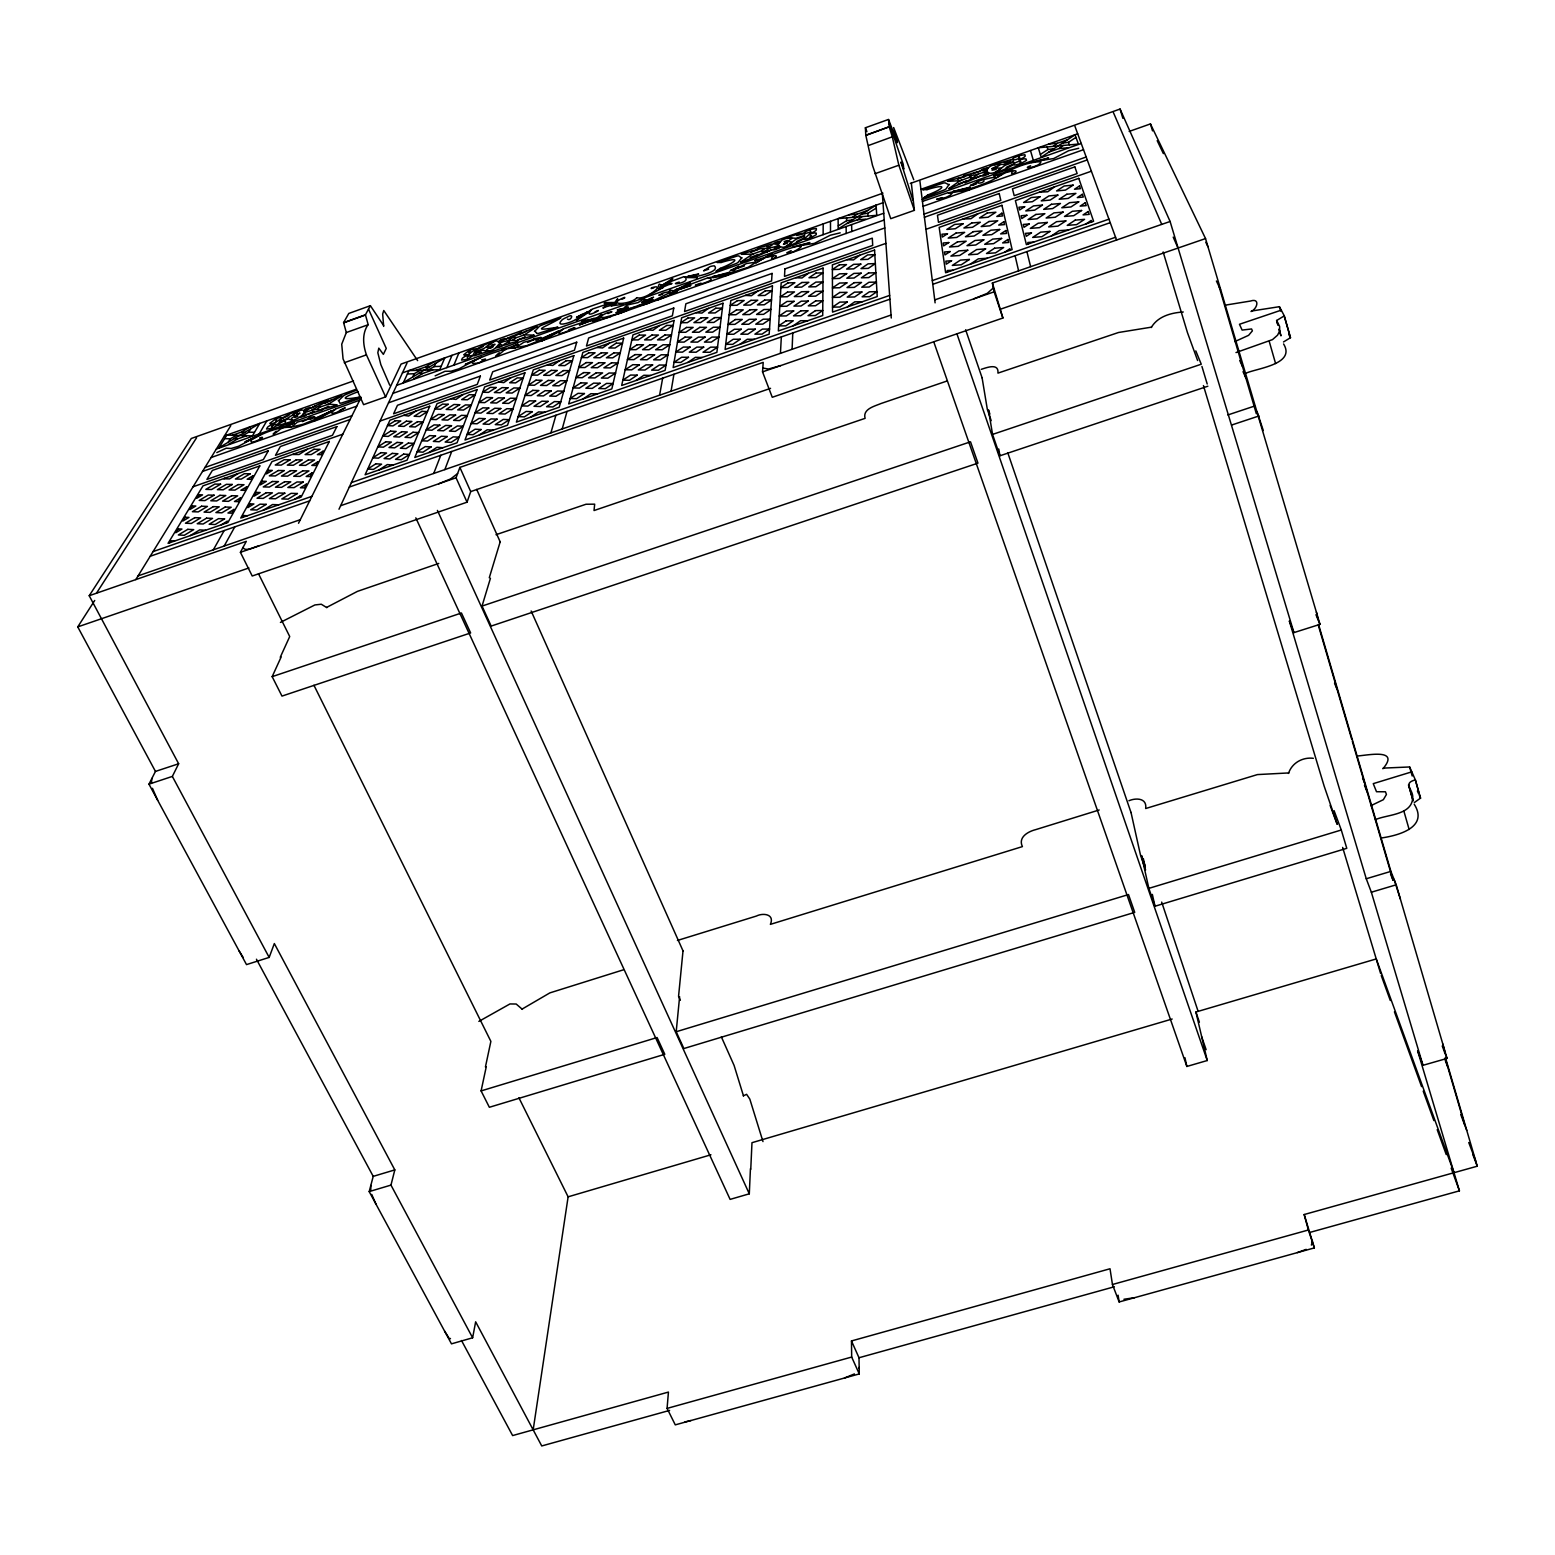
<?xml version="1.0" encoding="UTF-8"?>
<svg xmlns="http://www.w3.org/2000/svg" width="1555" height="1555" viewBox="0 0 1555 1555"><rect width="100%" height="100%" fill="white"/><g stroke="black" fill="none" stroke-linecap="round" stroke-linejoin="round"><path stroke-width="1.5" d="M823.12 234.669L823.198 223.901M810.077 233.872L814.256 232.958A11.313 2.838 -21 0 1 816.278 233.153L816.258 234.688L811.982 237.06A11.857 2.974 -21 0 1 808.056 238.537L806.034 239.101A3.946 0.991 -21 0 1 804.343 239.178C805.49 237.118 813.343 232.162 810.174 230.704M490.117 348.417C501.468 342.567 476.86 352.382 490.719 350.672C495.17 349.545 496.667 346.143 500.107 343.344C496.764 341.711 498.514 339.262 492.605 342.372C474.722 353.996 505.2 340.934 491.263 345.152M804.46 237.837L804.518 236.127L796.005 239.237L788.463 244.951A31.081 7.736 -21.2 0 1 786.791 245.846C789.493 247.439 817.327 231.559 796.49 241.569M804.596 233.658L804.538 235.369L796.043 238.284L788.832 237.818A31.353 7.872 -21.2 0 0 787.199 238.09C790.679 234.708 817.211 230.393 796.763 235.544M792.098 349.311L792.778 332.964M415.807 517.854L730.111 1199.391L749.296 1193.812L750.443 1168.641M750.754 1169.321L751.979 1142.692L1172.178 1019.011M780.435 353.354L781.329 336.949M1129.183 131.436L1150.447 123.914L1205.533 238.576L1320.001 624.352L1293.916 632.613L1170.099 221.49L992.382 283.029L1002.897 318.017L772.271 397.283L762.533 371.878L763.213 362.373L459.872 467.394L456.062 477.793L467.044 502.187L252.221 576.011L240.403 552.317L246.312 541.334L89.218 595.721L178.65 763.758L172.352 776.412L148.969 784.167L246.506 964.605L269.171 957.413L274.341 943.555L394.815 1169.904L390.966 1185.104L472.623 1337.786L451.475 1343.85L369.196 1191.596L373.219 1176.358L256.458 959.221M1445.489 1057.75L1477.25 1166.211L1304.179 1214.533L1314.364 1247.907L1119.153 1301.963L1112.447 1284.508L1110.017 1268.763L851.479 1340.954L859.001 1357.748L859.254 1373.92L675.278 1424.866L667.076 1408.402L668.436 1392.075L512.625 1435.576L461.505 1340.507M683.034 950.63L678.563 996.308L680.371 1000.293M676.192 1031.743L1128.502 894.553L1134.722 912.357L683.87 1048.537L676.192 1031.743L679.613 996.716M859.021 1368.478L859.157 1367.389M993.392 287.889L987.27 293.331L973.877 298.832M340.02 410.248L345.21 407.799L336.269 412.6A15.783 3.849 -23.6 0 1 332.362 413.28L331.118 412.6L335.433 409.315M720.276 268.315C734.485 262.989 743.893 255.525 721.053 262.523M533.171 1429.842L568.119 1196.825L518.923 1097.791M671.06 391.238L673.937 374.269M370.829 1185.454L370.79 1190.119M659.592 395.203L662.663 378.176M472.623 1337.786L475.655 1321.808L541.743 1445.956L669.602 1410.404M1014.054 163.742L1013.646 162.167L1004.938 165.335L998.018 170.895A31.761 7.892 -20 0 1 996.386 171.769C985.131 177.037 983.576 167.085 994.792 164.616A32.052 8.028 -20 0 1 996.463 164.325L1004.724 164.461L1013.452 161.467L1013.063 159.893M660.914 284.895L660.622 286.256L672.674 278.5A24.219 6.006 -21.9 0 1 672.732 278.967L671.721 280.094A7.445 1.847 -21.8 0 1 670.905 280.541L670.905 280.541M485.432 1066.963L490.875 1041.384L313.935 685.269M481.098 1090.91L657.085 1037.535L664.801 1054.29L489.358 1107.277L481.098 1090.91L486.268 1066.711M274.555 423.116L270.123 425.409A10.982 2.624 -23.9 0 0 267.615 427.159L266.527 429.024L269.89 428.675A11.507 2.741 -23.9 0 0 273.466 427.489L277.801 425.098L279.395 421.852L288.433 418.936L292.107 420.394A30.284 7.231 -23.7 0 0 293.448 420.219C297.297 419.092 305.907 414.135 304.002 410.695C299.726 407.002 288.55 420.55 279.919 420.939M562.21 428.947L567.011 411.414M550.898 432.873L555.913 415.263M489.281 577.76L500.244 541.626M482.031 606.081L970.514 441.814L977.959 463.137L491.166 626.082L482.031 606.081L490.447 578.246M243.047 547.418C244.971 552.394 254.767 546.563 258.791 545.98M151.865 778.452L151.418 783.331M467.044 502.187L470.718 491.594L459.872 467.394M444.847 469.61L451.708 451.475M433.728 473.459L440.784 455.285M473.323 354.929L474.081 353.004L482.167 350.225L487.94 351.177A30.517 7.483 -22.7 0 0 489.397 350.964L474.042 355.901L476.763 353.063L481.447 352.207L480.612 353.199M468.969 354.346L465.237 355.123A10.982 2.682 -22.9 0 1 463.72 354.773L468.832 350.672A11.546 2.838 -22.9 0 1 472.584 349.253L475.966 348.903L474.411 352.149L484.013 348.476L490.972 343.227A30.77 7.6 -22.7 0 1 492.682 342.333C490.797 340.331 462.36 356.834 483.119 346.551M467.608 357.942C465.723 356.814 471.748 350.827 475.266 350.05M778.997 245.904L777.753 244.951L782.048 239.975L787.277 238.071L791.981 238.362L783.428 244.31L787.316 243.26M453.885 365.133L458.939 352.868M446.849 367.621L452 355.337M428.072 370.032L434.253 366.572L435.653 363.326M412.697 377.029L414.174 373.744L420.355 370.304M272.164 676.658L461.446 613L470.64 632.943L281.98 696.096L272.164 676.658L281.144 656.988M280.25 657.279L289.716 636.539L258.499 573.737M403.425 382.549L408.926 370.595L439.735 369.701L444.769 357.903L424.107 370.226M338.99 509.243L406.982 363.131M383.599 325.539L370.382 305.674L348.786 313.449L343.597 322.624L346.318 332.537L341.731 344.199L343.052 358.875L363.598 404.669L385.621 396.894L401.093 364.064L882.968 193.15M298.521 523.258L361.149 397.283M299.551 497.561L300.523 495.637L294.595 499.291M148.969 784.167L155.461 771.416L178.65 763.758M370.382 305.674L365.425 314.79L368.146 324.567C361.829 333.431 363.054 345.132 366.436 354.851L385.621 396.894M1382.92 768.753C1400.53 748.052 1367.35 755.341 1357.321 756.002M985.093 174.801C997.824 169.806 974.907 180.808 985.034 173.363A25.21 6.356 -19.9 0 1 987.406 172.216L987.619 172.119M242.386 517.465L243.474 515.502L247.303 515.755M224.153 546.058L234.805 526.853M213.346 549.809L224.192 530.547M226.272 523.063L227.38 521.1L221.374 524.774M279.919 420.939L281.066 418.917M278.131 424.087C264.097 427.644 288.472 415.982 279.025 417.77A11.488 2.741 -23.9 0 0 275.352 419.15L269.793 423.388A10.904 2.585 -23.9 0 0 271.056 423.815L274.36 423.193M1311.39 1245.108L1312.478 1240.968M457.598 473.595L450.717 478.882L438.704 483.799M259.219 433.903L266.799 420.9M1288.492 773.438C1291.933 762.883 1302.623 756.955 1313.372 758.315M242.736 435.575L248.742 432.173L250.783 428.752M169.709 542.753L170.914 540.751L174.568 541.062M228.196 442.261L230.296 438.802L236.321 435.419M135.79 579.607L230.801 425.604M219.061 447.704L226.836 435.07L252.396 435.905L259.763 423.407L219.022 447.723M155.481 771.455L77.75 626.898L94.719 600.463M96.449 593.232L196.61 437.733M89.218 595.721L191.304 438.471L353.49 380.936M535.6 339.709L536.281 339.962A6.589 1.652 -22.5 0 0 537.622 339.651L539.371 338.64A10.069 2.507 -22.6 0 0 539.624 338.29L541.101 337.396L533.443 338.854L537.991 338.718L536.378 339.437A9.097 2.255 -22.5 0 1 535.639 339.69M1414.292 802.594L1420.531 798.123L1415.361 779.871L1409.627 766.965L1383.27 768.112M776.062 248.703C788.463 243.843 765.507 254.728 776.392 247.128A24.647 6.22 -21.1 0 1 778.763 246.001C781.835 246.856 782.729 248.8 788.035 245.165C799.814 238.459 775.79 244.291 787.471 240.364M679.243 282.096C666.045 285.731 692.267 283.088 684.705 276.868A25.424 6.356 -21.8 0 0 683.772 276.732L664.724 283.768A71.608 18.135 -21.5 0 0 660.992 286.373L658.309 288.453M1251.056 311.564C1257.742 308.434 1259.978 297.744 1250.473 301.048L1225.282 305.149M616.869 301.262L616.927 301.204A31.1 7.678 -22.2 0 0 617.413 300.582L617.646 298.929M1151.225 327.561C1157.814 316.306 1171.129 312.788 1183.258 311.991M502.576 339.748C490.641 344.394 513.5 333.742 501.74 341.439A23.694 5.773 -22.7 0 1 499.369 342.586L499.155 342.683M996.191 169.456L992.051 170.175L1000.176 164.713L994.053 164.694L1011.605 159.446L1009.836 161.701L1004.277 162.847L1004.783 161.914M1277.841 324.917L1276.597 320.544L1284.294 315.84L1279.415 306.685L1251.483 311.039M653.78 287.908L651.253 288.569A4.237 1.05 -21.8 0 1 651.584 287.792C668.358 282.602 644.198 300.795 637.025 297.627M942.097 197.699L936.635 199.293L945.634 197.524A16.464 4.16 -20.2 0 0 950.241 195.191L952.185 193.325L948.803 192.723A37.825 9.68 -20.2 0 0 947.306 192.917L922.445 201.392M307.851 408.712C296.558 412.989 318.969 402.687 306.802 410.403A23.519 5.579 -23.7 0 1 304.391 411.55L304.177 411.647M995.764 172.119L1000.992 168.115L996.133 168.057M617.471 298.871L614.73 302.486L604.584 302.622A24.18 5.987 -22 0 0 604.195 303.225L604.817 303.769A7.425 1.827 -22.1 0 0 605.556 303.672L605.595 303.672M701.091 283.146C680.74 289.619 722.181 279.686 708.322 277.956M662.372 286.548L662.449 286.489A30.07 7.542 -21.7 0 1 663.266 285.79L668.378 283.068L671.993 283.477A5.462 1.361 -21.8 0 1 671.177 284.04L670.808 284.137A91.862 23.578 -22 0 0 668.689 284.643L658.484 289.016L661.458 288.025A24.433 6.162 -21.8 0 1 663.207 287.442L653.294 292.943A66.068 16.153 -21.9 0 1 649.99 294.4L649.698 294.517M600.463 316.423L600.522 316.365A15.025 3.751 -22.2 0 0 601.163 315.782L601.785 314.751A4.024 1.011 -22.2 0 0 601.105 314.538L596.79 317.959A192.878 50.596 -23 0 0 593.291 318.445M296.597 414.038L300.018 413.125L295.547 415.69M567.439 319.125C570.646 321.749 575.35 312.089 566.856 317.259A8.339 2.06 -22.3 0 0 562.327 319.669C553.366 328.183 572.143 322.274 575.408 319.611A36.873 9.058 -22.4 0 0 579.257 317.628L579.568 317.453M662.722 294.187L658.795 295.256L663.033 293.098A9.952 2.507 -21.8 0 1 666.94 292.126L668.067 291.99A7.153 1.808 -21.8 0 1 669.875 292.554L648.454 303.244A19.982 5.015 -21.9 0 1 641.068 305.285L638.464 305.713M636.773 297.705C630.864 304.935 604.04 305.732 624.546 297.355A4.237 1.05 -22 0 1 624.566 298.016L622.097 299.182M1012.597 171.283C1007.562 178.32 1025.503 167.435 1008.631 171.866A47.739 12.226 -19.9 0 0 1006.066 172.469L1005.832 172.527M927.674 195.055L923.612 197.854L944.643 189.807A6.026 1.516 -20.2 0 0 946.14 188.796L948.375 185.434A82.804 20.954 -19.8 0 1 949.366 184.559L949.366 184.481A80.471 19.787 -19.8 0 1 948.2 184.365L945.207 182.887A6.006 1.497 -20.2 0 0 943.555 183.004L922.659 189.749L926.994 189.593M1048.906 152.118L1059.013 148.541L1063.231 145.451M1053.143 146.403L1057.342 143.313L1067.391 139.756M587.984 312.691L576.361 320.505L578.946 318.172A32.169 8.047 -22.1 0 1 581.123 316.501L591.347 309.698A25.308 6.317 -22.1 0 1 592.455 309.037L611.173 302.7A70.85 17.766 -22.4 0 1 614.264 302.895L616.363 303.283M720.218 268.393L715.922 271.27L736.526 263.359A5.909 1.477 -21.4 0 0 738.12 262.329L740.977 258.791A80.918 20.545 -21 0 1 742.065 257.877L742.085 257.8A78.683 19.418 -21 0 1 741.094 257.625L738.839 255.934A5.87 1.458 -21.4 0 0 737.362 255.972L717.205 262.484L721.053 262.484M773.146 256.186C766.032 263.728 786.383 252.357 769.356 256.731A50.188 12.887 -21.3 0 0 766.848 257.314L766.634 257.372M846.872 223.531L857.33 219.838L862.111 216.553M847.475 306.899L854.764 301.845L862.286 301.728M852.393 217.408L857.174 214.162L867.573 210.469M739.85 344.355L747.333 339.243L754.35 339.301M847.086 259.685L853.52 259.899L859.779 255.234M807.784 320.719L800.572 320.719L793.186 325.792M743.29 1095.886L746.594 1094.312L749.821 1099.093L762.98 1141.584M996.114 178.145C1009.506 169.825 1024.998 162.206 1040.839 161.642C1040.936 166.91 1019.361 169.942 1030.596 165.744M636.189 380.431L643.887 375.26L650.495 375.455M795.771 277.704L801.991 277.976L808.367 273.272M1051.336 235.971L1059.227 230.665L1068.518 229.984M583.125 398.896L590.919 393.707L597.334 393.94M745.35 295.411L751.395 295.722L757.868 291.018M675.764 290.902L676.095 290.688A23.869 6.065 -21.7 0 1 677.591 289.755L690.925 285.42L678.174 290.007A10.788 2.741 -21.7 0 0 675.103 291.232L670.205 293.662L674.578 292.223A70.908 18.368 -21.8 0 1 677.202 291.329L676.658 291.64A37.689 9.408 -21.8 0 1 674.209 292.943L662.799 297.957A167.843 40.041 -21.8 0 1 657.94 299.882L657.512 300.057M702.16 357.475L695.357 357.339L687.757 362.471M1062.415 143.138L1068.46 142.321L1075.866 137.462M530.722 417.129L538.594 411.919L544.814 412.211M696.096 312.711L701.927 313.08L708.516 308.337M1040.431 154.411L1047.915 149.513L1053.94 148.697M285.129 422.299C288.219 417.051 269.909 428.85 283.943 423.796C303.342 418.412 283.477 422.046 295.431 415.904M479.232 435.05L487.22 429.802L493.324 430.113M647.308 329.835L652.964 330.282L659.65 325.5M997.319 177.095L1002.528 173.694A48.613 12.459 -19.8 0 0 999.418 174.782L993.781 175.987L1004.258 172.508A30.225 7.658 -19.7 0 1 1006.26 171.38L1010.789 169.359L1008.806 170.584M1033.667 242.114L1027.816 242.483L1028.205 244.018M428.947 452.544L437.013 447.276L442.845 447.704M597.081 347.465L602.543 347.97L609.346 343.169M1039.634 192.12L1047.72 191.77L1054.426 186.93M987.308 258.247L978.348 258.83L970.301 264.156M379.148 469.863L387.312 464.576L392.949 465.062M547.457 364.9L552.744 365.444L559.645 360.624M952.826 270.24L947.189 270.531L947.423 272.125M971.661 175.54L971.739 175.501A14.325 3.577 -20 0 0 970.864 176.084L970.281 176.531A8.3 2.08 -20 0 0 969.815 177.231L961.534 180.225A24.666 6.22 -20.1 0 0 959.765 180.963L948.686 188.641A10.71 2.682 -20.1 0 0 950.397 188.194L966.705 180.944L958.405 183.957L959.532 184.054M963.167 218.983L970.923 218.73L977.803 213.832M498.689 382.025L503.781 382.627L510.798 377.768M451.028 398.741L455.965 399.421L463.06 394.523M756.08 263.242C758.062 258.052 822.381 235.602 794.1 251.482A9.952 2.527 -21.1 0 1 788.657 252.979L786.83 252.765L791.165 250.627M403.834 415.321L408.576 416.04L415.788 411.123M669.777 293.39L690.342 282.33A10.321 2.585 -21.7 0 1 690.478 282.524L688.768 283.904A14.986 3.751 -21.7 0 1 687.951 284.273L687.951 284.273M764.049 248.994L764.127 248.936A14.014 3.518 -21.2 0 0 763.213 249.539L762.358 250.2A8.125 2.041 -21.2 0 0 761.989 250.744L753.767 253.698A24.141 6.084 -21.3 0 0 752.154 254.398L740.394 262.251A10.477 2.624 -21.3 0 0 742.027 261.862L755.866 256.614L758.218 254.437L750.171 257.566L751.143 257.702M861.975 214.065L867.865 213.268L876.145 208.137M838.3 225.864L846.639 220.693L852.509 219.935M499.272 352.752C489.164 361.596 503.781 351.313 503.412 350.653A49.391 12.498 -22.7 0 1 505.978 349.447L506.191 349.35M757.499 262.134L763.272 258.558A52.151 13.431 -21.3 0 0 760.123 259.666L754.661 260.696L765.216 257.294A30.925 7.892 -21.1 0 1 767.373 256.128L772.116 254.029L770.075 255.253M276.265 431.163C267.985 438.18 278.403 431.163 280.289 429.083A45.464 11.138 -23.9 0 1 282.757 427.936L282.971 427.839M854.414 1373.92L844.482 1378.022M512.742 340.04L512.82 339.981A13.703 3.363 -22.7 0 0 513.714 339.418L514.647 338.737A7.969 1.963 -22.7 0 0 515.152 338.154L523.121 335.277A23.364 5.715 -22.6 0 0 524.715 334.597L537.214 326.569A10.302 2.527 -22.5 0 0 535.581 326.978L519.506 334.306L526.542 331.06M1380.743 838.067C1398.859 835.56 1428.792 827.202 1414.214 804.227M228.604 444.322L237.429 438.996L246.487 435.789M263.184 510.215L272.494 504.559L278.753 504.772M1375.359 819.679C1387.352 814.256 1412.99 815.384 1412.737 796.626C1412.659 789.182 1402.513 783.312 1415.361 779.871L1420.434 798.279M232.609 435.186L241.608 431.998L250.297 426.77M359.73 400.16L336.619 408.596A36.309 8.941 -23.6 0 0 335.258 409.257L329.057 412.386A115.614 29.273 -23.6 0 0 323.576 415.302L314.266 420.841L330.418 412.347M415.846 370.343L425.662 366.863L434.486 361.557M413.824 378.856L422.766 373.472L432.64 369.973M1283.478 341.964L1290.475 337.707L1284.294 315.84M190.293 535.581L199.701 529.905L205.59 530.274M403.386 382.588L424.321 370.09M527.456 342.489L534.842 339.243L523.782 342.314L515.619 347.717L526.853 345.599L545.844 338.018M591.58 309.737C581.22 321.185 607.227 306.082 595.079 311.855M316.851 409.315L316.948 409.257A13.606 3.265 -23.7 0 0 317.881 408.673L318.872 407.974A7.911 1.905 -23.7 0 0 319.455 407.371L319.533 407.235A7.911 1.905 -23.7 0 0 319.475 406.866L318.931 406.71A13.665 3.285 -23.7 0 0 318.328 406.671L318.328 406.671M302.428 421.599L309.445 418.489L297.374 422.144L291.349 427.081L303.089 424.282L318.814 417.809M293.914 453.963L293.04 454.488L299.046 454.527L307.287 449.259M958.502 178.184L957.588 179.155L965.791 176.162L949.153 180.594A10.671 2.663 -20.1 0 0 947.5 181.332L959.727 180.73A24.258 6.006 -20.1 0 0 961.379 180.263L961.534 180.225M224.717 478.26L223.823 478.785L229.576 478.901L237.973 473.595M478.862 1021.402L509.943 1003.947L516.202 1004.025L522.402 1009.389M522.111 1009.078L549.867 992.887L623.244 969.873M751.765 251.346L750.715 252.357L758.704 249.208L742.921 253.582A10.457 2.605 -21.3 0 0 741.269 254.32L752.192 254.145A23.753 5.89 -21.2 0 0 753.767 253.698L753.903 253.659M630.553 308.493L627.695 310.009A19.943 4.995 -22.1 0 1 620.056 313.255L604.059 317.531L600.327 317.123A7.134 1.788 -22.1 0 1 602.718 315.062L603.962 314.363A9.913 2.488 -22.1 0 1 608.044 312.516L611.931 311.797L607.908 313.566M524.152 337.94L525.376 336.891L517.485 340.001L532.587 335.88A10.321 2.546 -22.5 0 0 534.24 335.122L524.618 334.869A23.733 5.89 -22.6 0 0 523.121 335.297L522.985 335.336M327.483 407.468L328.746 406.244L321.088 409.645L335.452 405.544A10.244 2.469 -23.6 0 0 337.105 404.805L328.669 404.183A23.558 5.695 -23.7 0 0 327.25 404.572L319.727 407.216M557.934 332.362L541.412 341.031L550.82 335.413A123.214 32.111 -22.2 0 1 556.457 332.42L562.696 329.271A38.914 9.855 -22.3 0 1 564.154 328.572L593.524 318.736M273.252 425.215L271.445 426.595L272.436 426.925M1019.944 162.692C1024.337 159.29 1012.15 162.575 1014.307 164.966A4.024 1.011 -19.8 0 0 1016.192 164.811L1018.311 164.227A12.129 3.032 -19.8 0 0 1022.315 162.731L1026.475 160.379L1026.067 158.979A11.585 2.896 -19.8 0 0 1023.754 158.882L1019.341 159.854M1244.739 373.861C1253.155 368.593 1296.656 365.289 1283.594 343.966M1235.992 352.557L1272.495 339.612L1277.549 335.18L1279.687 330.943L1279.61 326.414L1276.655 320.447L1277.899 324.82M809.902 236.943L811.516 235.641L810.155 235.369M677.144 289.211L707.233 278.053A39.225 10.01 -21.7 0 1 708.614 277.742L714.523 276.615A123.584 32.325 -21.9 0 1 719.771 275.76L728.245 275.118L712.773 277.704M470.426 350.925L468.58 352.266L469.649 352.655M280.425 622.408L314.868 604.953L321.282 604.234L326.842 607.636M326.569 607.441L357.456 591.367L438.763 563.435M276.693 419.481L275.565 421.327M358.35 391.627C338.601 399.071 342.819 400.063 360.099 397.03L340.973 403.173A5.792 1.399 -23.6 0 1 339.806 403.134L338.932 400.976A78.547 18.99 -24 0 0 338.271 400.704L338.329 400.607A76.351 17.999 -23.8 0 0 339.631 399.635L343.577 395.806A5.753 1.38 -23.5 0 1 345.327 394.737L356.134 390.305M974.83 172.45L973.275 173.557L980.311 171.108L963.575 175.734L975.199 175.015L985.87 171.614M259.666 437.927C270.278 434.584 247.167 446.79 251.502 439.89C263.3 432.893 276.887 427.256 290.785 427.159M767.645 245.768C763.524 250.841 783.701 239.101 764.03 246.526C743.446 250.647 776.781 248.431 777.578 245.282M481.642 359.905L485.529 359.127L483.372 360.721A9.738 2.41 -22.9 0 1 477.929 363.073C454.371 366.125 510.332 344.957 515.366 348.223M508.835 343.305C513.694 338.018 492.799 349.953 512.042 342.722C528.681 339.865 503.47 339.184 500.107 343.422M312.574 412.697L314.168 411.336L307.715 414.252L322.254 409.976L314.285 409.509L304.838 412.503M1306.2 1249.365L1297.298 1252.63M562.929 329.31C545.805 342.353 590.57 320.874 568.761 329.854M810.136 232.181L805.121 233.542L804.557 232.395A3.907 0.972 -21 0 1 806.268 231.287L808.289 230.432A11.837 2.955 -21 0 1 812.157 229.129L816.375 228.488L816.317 230.023A11.235 2.799 -21 0 1 814.295 231.637L810.116 233.678M468.191 356.27L473.478 355.24L468.93 358.408A11.585 2.838 -22.9 0 1 465.217 359.633L461.543 360.08L462.282 358.33A11.06 2.721 -22.9 0 1 464.634 356.62L468.891 354.54M769.958 247.984L756.177 256.594L772.466 249.539L765.585 252.027L767.159 252.007M507.455 340.817L521.897 332.051L505.861 339.009L512.489 336.599L511.284 336.521M311.991 409.956C355.454 385.115 293.876 416.682 316.345 405.486M216.786 452.602L226.253 448.209L231.209 448.462L238.498 446.304L255.02 437.363L246.293 441.426A14.52 3.46 -24.1 0 1 244.913 441.873L260.404 434.836M435.147 375.844L445.022 371.295L451.067 371.217L459.055 368.788L475.869 359.691L466.792 363.909A16.017 3.946 -22.9 0 1 465.275 364.414L481.486 357.086M634.265 307.035L653.275 299.901L651.215 299.279L642.701 302.389L653.567 297.219L641.574 302.564L646.083 299.765L644.548 299.221A11.293 2.857 -21.9 0 0 642.273 299.921L637.997 302.603L628.959 304.625A11.293 2.838 -22 0 0 626.626 305.558L624.566 307.365L628.453 307.21L617.257 309.931L627.229 307.851L615.897 312.769L634.848 306.821M1019.303 159.698L1023.423 157.658A11.488 2.857 -19.8 0 0 1025.25 156.103L1024.9 154.703L1020.333 155.442A12.11 3.013 -19.8 0 0 1016.329 156.783L1014.307 157.658A4.004 0.991 -19.8 0 0 1012.674 158.746C1011.975 161.973 1023.384 157.191 1018.544 156.977M1234.845 341.595L1248.626 335.316L1252.378 330.865L1251.581 328.96L1242.115 330.088L1239.471 324.276L1281.281 310.145M1370.869 805.704L1383.367 799.678L1386.438 794.45L1385.447 791.787L1376.505 791.728L1373.259 783.642L1411.823 771.844M911.327 183.082L914.398 210.333L890.743 218.672L872.491 165.355L865.785 135.207L865.396 127.763L888.546 119.424L897.118 141.816M343.597 322.624L365.425 314.79M865.785 135.207L889.207 126.791L888.566 119.618M343.636 322.857L365.464 315.024M865.843 135.441L889.207 126.791M346.318 332.537L368.166 324.723M868.895 145.354L892.298 136.821L889.266 127.024M344.258 362.743L366.436 354.851M875.037 173.694L898.848 165.219L892.298 136.821M910.336 183.432L1120.067 109.044L1170.099 221.49M224.464 435.886L355.745 389.411M402.453 372.87L882.987 202.733M920.929 189.302L1077.693 133.808M216.339 449.065L360.779 398.022M396.642 385.348L883.745 213.249M922.232 199.643L1081.23 143.468M211.111 457.539L356.756 406.147M392.91 393.376L884.231 219.994M923.048 206.31L1083.505 149.688M204.968 467.472L352.013 415.671M388.536 402.803L884.795 227.944M924.039 214.124L1086.187 156.997M202.519 471.457L350.108 419.5M924.428 217.253L1087.256 159.932M193.073 486.773L342.819 434.175M380.003 421.094L885.903 243.377M925.925 229.324L1091.377 171.206M761.736 250.88L761.989 250.744A8.125 2.022 -21.2 0 0 762.28 251.152L763.077 251.23A13.956 3.479 -21.2 0 0 763.874 251.21L763.952 251.21M515.405 338.018L515.191 338.096A7.969 1.963 -22.7 0 0 515.016 337.688L514.375 337.571A13.762 3.402 -22.7 0 0 513.694 337.571L513.694 337.571M153.09 551.578L311.914 496.337M351.391 482.614L889.635 295.431M932.32 280.58L1108.948 219.158M150.194 556.262L309.678 500.846M349.311 487.065L889.907 299.201M932.786 284.312L1110.231 222.657M138.103 575.875L300.309 519.681M340.642 505.705L891.054 315.024M934.73 299.901L1115.576 237.254M240.403 552.317L456.062 477.793M762.533 371.878L994.131 291.835L992.382 283.029M77.75 626.898L248.897 567.964M470.718 491.594L770.561 388.342M1001.07 308.979L1205.533 238.576M780.668 365.6L768.5 369.04L762.805 368.03M496.006 534.706L586.002 504.248L594.671 504.17L594.029 510.545L865.085 418.353C862.52 408.965 874.551 406.263 880.888 403.561L947.014 381.014M981.263 369.332C986.55 367.66 999.049 362.704 997.941 373.122L1118.512 332.498L1151.575 327.133M1207.866 386.204L999.923 455.79L992.557 434.409L1201.257 364.22L1195.795 350.886M1227.847 414.952L1254.593 406.049M1231.968 424.923L1259.025 415.943M327.114 404.611L327.25 404.572A23.169 5.54 -23.6 0 0 328.824 403.892L341.925 395.709A10.205 2.449 -23.6 0 0 340.37 396.078L324.315 403.367L331.351 400.14M611.057 316.443L610.649 316.579A167.804 40.022 -21.8 0 1 605.906 318.036L595.099 320.855A37.573 9.369 -22.1 0 1 592.883 321.224L592.416 321.263A70.539 18.174 -22.3 0 1 595.021 320.311L599.414 318.639L594.904 319.553A10.729 2.702 -22.2 0 0 591.911 320.466L579.374 324.937L592.747 319.727A23.694 5.967 -22.3 0 1 594.01 319.669L594.302 319.669M677.436 940.464L756.41 916.05C762.805 912.746 774.973 913.893 770.386 924.37L1022.413 846.6C1017.825 837.193 1028.244 831.478 1035.708 829.631L1099.171 809.98M1148.853 888.372L1341.285 830.001L1346.785 848.311L1154.996 906.235L1148.853 888.372L1141.525 855.561L1145.296 866.543M996.094 167.901L991.74 168.776L995.647 166.715M1128.891 800.767C1135.578 797.793 1147.221 797.773 1145.685 808.522L1257.431 774.584L1288.784 772.932M373.219 1176.358L394.815 1169.904M1293.916 632.613L1289.328 620.989L1366.262 878.75L1390.889 871.383L1396.215 884.795L1447.025 1058.411L1422.981 1065.311L1417.616 1050.752L1459.426 1190.838L1310.146 1232.338M369.196 1191.596L390.966 1185.104M1366.262 878.75L1371.354 892.22L1396.215 884.795M568.119 1196.825L710.946 1154.782M933.758 341.828L1186.873 1066.458L1207.244 1060.529L1195.912 1012.013L1376.253 958.93L1454.003 1172.703M1078.723 148.269L1068.674 150.699L1053.668 158.552L1037.088 161.156L1046.126 158.979A15.356 3.849 -19.6 0 0 1047.681 158.396L1048.537 157.871L1031.315 162.498M840.205 232.842L830.351 235.213L814.315 243.396L798.473 245.807L807.337 243.669A16.405 4.121 -21 0 0 808.95 243.066L809.883 242.522L792.836 247.109M623.438 303.789L623.166 303.866A66.107 16.172 -21.9 0 1 619.998 304.722L611.134 305.869A24.355 6.123 -22.1 0 1 612.884 305.208L615.877 304.002L606.12 306.763A91.823 23.558 -22 0 0 603.904 307.793L603.515 307.968A5.442 1.361 -22.1 0 1 602.835 307.948L607.266 304.683L611.893 303.964A29.856 7.445 -22.2 0 1 612.495 304.158L612.553 304.177M667.076 1408.402L851.674 1357.049L851.479 1340.954M1112.447 1284.508L1308.358 1230.005L1314.364 1247.907M859.001 1357.748L1114.332 1286.763M1134.47 1297.706L1123.935 1299.261M690.964 1420.531L684.958 1421.931M583.397 321.205L583.455 321.185A14.889 3.713 -22.2 0 1 582.639 321.399L581.317 321.088A10.244 2.566 -22.2 0 1 581.589 320.758L600.036 317.998M987.153 170.039L986.92 170.078A24.725 6.103 -19.9 0 1 984.451 170.661C972.769 170.972 996.833 165.199 984.004 169.437M948.433 192.82L954.906 191.382A119.832 31.43 -20.4 0 1 960.368 190.488C969.368 191.343 1020.255 169.767 981.166 180.244C971.875 183.49 982.177 184.326 984.101 180.885M779.133 243.63L778.919 243.669A24.2 6.006 -21.1 0 1 776.586 244.193C766.187 243.941 789.065 238.887 776.45 242.813M724.436 274.982L748.305 267.246L756.099 262.154L746.517 263.514L736.915 268.412L744.456 265.886M975.996 178.184L974.207 178.261L981.283 175.715L964.897 182.829L978.017 174.393M498.222 345.191L498.416 345.132A24.141 5.987 -22.8 0 1 500.554 344.685C509.418 345.579 487.901 350.011 500.185 346.221M302.72 414.31L302.895 414.271A23.966 5.792 -23.9 0 1 304.916 413.863C312.652 415.204 292.204 419.17 304.177 415.515M1019.691 161.254L1018.875 158.338M503.451 349.447L501.604 349.583L505.978 348.456A30.303 7.581 -22.8 0 1 507.844 348.184L518.223 344.199L512.509 347.115A51.257 12.984 -22.7 0 0 509.515 348.184L514.297 347.99M694.91 276.673L695.202 276.615A37.262 9.233 -21.5 0 0 698.798 275.974C703.268 274.846 719.635 270.978 714.425 265.847A8.436 2.099 -21.5 0 0 710.188 266.546L703.579 270.823L708.614 269.209M953.196 192.451L969.329 189.671L965.052 189.866M280.561 427.8L279.239 427.878L283.049 426.848A28.651 6.939 -24 0 1 284.662 426.673L294.323 422.824L288.802 425.759A46.222 11.332 -24 0 0 286.023 426.75L289.988 426.828M995.783 172.158C1003.325 171.439 1025.153 158.299 1006.104 167.454M972.069 177.581L972.147 177.581A14.267 3.557 -20 0 1 971.175 177.639L970.262 177.6A8.3 2.08 -20 0 1 969.834 177.328M309.892 417.867C305.247 418.489 318.561 415.204 313.78 417.692A10.419 2.527 -23.8 0 1 313.352 418.101L309.931 419.053A8.203 1.983 -23.7 0 0 310.65 418.781L312.186 418.101L310.028 417.906M1086.245 223.823L1091.241 220.402L1091.765 221.899M1048.789 144.071L1057.342 143.313M1059.013 148.541L1067.682 147.803M1004.841 252.143L1009.953 248.703L1010.303 250.238M848.952 214.823L857.174 214.162M684.472 276.887L693.549 276.732A32.325 8.125 -21.8 0 1 695.299 277.023L697.281 277.723L687.271 277.568M857.33 219.838L865.669 219.197M434.253 366.572L441.095 366.3M407.468 373.978L414.174 373.744M248.742 432.173L254.437 432.309M224.717 438.646L230.296 438.802M289.036 415.224C268.374 425.584 297.471 408.693 298.541 411.045A30.556 7.367 -23.8 0 0 296.811 411.939C285.129 417.381 305.188 414.349 294.731 417.498M425.662 366.863L429.394 367.077M419.014 373.258L422.766 373.472M241.608 431.998L244.621 432.445M234.397 438.529L237.429 438.996M670.03 291.815L670.069 291.835A15.122 3.81 -21.7 0 1 669.564 291.64L669.33 290.902A4.043 1.011 -21.8 0 1 670.244 290.124L673.645 290.824A196.63 52.676 -21.2 0 1 677.572 288.666M660.894 284.857L659.203 284.099L658.426 286.062A31.314 7.775 -21.7 0 0 658.679 286.431L658.717 286.45M449.492 1338.155L450.483 1338.738M448.423 1337.144L444.594 1331.119M243.299 957.647L239.023 950.746M417.634 360.624L383.774 310.514L382.666 313.993L383.677 326.433M172.352 776.412L269.171 957.413M375.941 1204.075L371.742 1194.415M157.677 800.242L152.448 788.307M1288.687 334.306L1290.475 337.707L1284.177 315.976M1157.192 140.65L1163.393 153.615M1205.825 242.269L1207.885 246.604M1445.178 1053.474L1444.537 1051.977M1216.418 280.989L1220.519 289.716M389.741 385.193L380.839 364.628L377.826 352.732L378.798 348.145L383.366 354.365L386.262 348.398L368.496 309.115M1318.037 619.668L1316.424 612.087M437.421 510.409L749.296 1193.812M1239.763 360.546L1242.581 366.766M1243.028 371.684L1245.866 377.982M851.674 1357.049L859.254 1373.92M476.685 489.397L500.166 541.84M531.149 610.998L683.014 950.883M721.365 1036.893L734.096 1065.447L743.446 1095.789M1417.402 791.009L1418.452 793.4M1419.404 795.577L1420.531 798.123M1173.209 237.118L1178.029 248.061M1113.438 112.621L1161.74 224.387M1315.958 614.711L1320.001 624.352M1257.043 411.531L1263.282 430.502M1334.54 683.189L1337.144 689.545M1362.588 778.025L1364.396 782.495M1364.474 785.275L1367.175 792.02M1390.52 873.949L1393.066 880.363M865.396 127.763L866.913 131.631M1442.224 1045.99L1447.025 1058.411M1445.198 1060.277L1447.647 1066.672M1394.058 879.372L1400.394 899.062M1460.728 1114.507L1466.754 1130.349M913.757 179.758L893.659 127.568L897.352 142.691M1468.756 1142.536L1475.617 1160.652M1472.954 1154.86L1477.25 1166.211M1334.073 810.641L1341.285 830.001M1330.108 805.393L1337.067 824.131M1074.933 126.266L1116.587 240.034M1381.268 975.588L1390.306 1000.506M1394.427 1011.838L1421.581 1086.615M1423.214 1091.144L1433.904 1120.591M1437.209 1129.669L1446.247 1154.588M1451.184 1168.174L1459.426 1190.838M1068.46 142.321L1069.354 144.887M912.882 200.245L900.967 162.089L903.785 169.223L903.241 164.286L888.78 122.204M965.636 329.777L982.119 377.884M1007.737 452.641L1131.049 812.624M1195.912 1012.013L1199.391 1022.199M989.913 414.116L988.475 409.917L992.557 434.409M991.196 420.647L987.328 409.393L982.08 377.69M1145.607 869.984L1140.495 855.114L1131.01 812.39M1201.607 1036.602L1206.116 1049.664M898.848 165.219L914.398 210.333M956.928 333.839L1207.244 1060.529M1161.682 902.094L1198.05 1011.139M994.131 291.835L1002.897 318.017M1047.098 146.947L1047.915 149.513M1201.918 366.416L1207.205 384.007M1197.622 360.546L1187.437 332.556L1163.14 251.949M1337.164 824.014L1324.121 786.014L1203.434 385.582M1120.067 109.044L1122.865 118.297M1342.645 847.436L1380.626 973.508M1371.354 892.22L1422.981 1065.311M1150.447 123.914L1152.527 130.873M1442.787 1043.949L1445.314 1053.571M1318.562 624.43L1390.889 871.383M1219.139 286.781L1256.343 413.766M1318.29 625.149L1351.645 738.994M1352.325 741.307L1392.93 879.877M1445.139 1058.061L1464.868 1125.392M1030.479 150.524L1033.336 160.379M1269.23 341.381L1275.586 363.54M1403.854 811.03L1409.141 829.476M1279.085 329.291L1280.951 335.861L1279.143 329.213M1413.067 800.786L1408.519 784.808L1413.106 800.689M1279.415 306.685L1280.64 311.019M1409.627 766.965L1412.193 776.023M1304.179 1214.533L1308.358 1230.005M1026.903 251.599L1030.635 266.663M1015.085 255.7L1018.603 270.842M1152.352 894.417L1154.996 906.235M1143.314 858.574L1145.335 867.593M1184.949 1057.73L1186.873 1066.458M998.757 449.006L999.923 455.79M1118.084 1295.179L1119.153 1301.963M926.994 189.652C948.103 183.082 945.148 188.272 927.713 194.978M919.919 181.235L935.099 302.856M882.404 194.55L891.268 318.036M867.865 213.268L868.02 216.067M851.596 224.6L851.79 231.559M846.581 217.894L846.639 220.693M846.095 226.544L846.25 233.522M830.487 221.315L830.506 232.045M823.081 268.121L822.712 315.529L778.355 330.962L781.154 282.835L823.081 268.121M536.436 332.692L536.825 333.489A5.831 1.438 -22.5 0 0 538.147 333.489L557.876 327.153C526.62 332.42 547.282 326.55 560.83 317.861L540.771 325.559A5.792 1.419 -22.5 0 0 539.119 326.608L535.698 330.282A76.856 18.602 -22.8 0 1 534.492 331.215L534.453 331.312A79.033 19.651 -22.9 0 1 535.27 331.545L536.436 332.692M729.684 272.203L728.751 273A4.937 1.244 -21.4 0 0 727.507 273.486L712.831 276.654L714.153 276.382A23.636 5.928 -21.5 0 0 717.613 275.507L729.684 272.203M784.906 268.918L784.498 276.401L872.705 245.418L872.297 238.168L784.906 268.918M314.674 418.509L315.257 418.625A4.412 1.069 -23.8 0 1 316.365 418.256L331.137 411.103L329.796 411.764A21.42 5.17 -23.7 0 1 326.414 413.28L314.674 418.509M772.466 285.887L769.161 334.15L725.116 349.486L730.831 300.504L772.466 285.887M772.096 273.427L771.572 280.95L684.55 311.544L685.852 303.789L772.096 273.427M975.899 183.995L971.972 185.531A10.924 2.76 -20 0 1 971.778 185.337L970.339 185.453L978.328 181.352L973.449 184.578L975.043 184.17A8.591 2.158 -20 0 0 975.782 183.918L975.899 183.995M698.564 274.166L689.953 276.343A45.853 11.332 -21.4 0 1 687.893 276.226L690.576 275.76A7.697 1.905 -21.6 0 0 693.705 274.866L698.564 274.166M723.036 303.244L716.874 352.344L673.14 367.563L681.654 317.764L723.036 303.244M674.073 320.427L665.112 370.362L621.67 385.485L632.963 334.869L674.073 320.427M673.782 308.046L672.363 315.82L586.468 346.007L588.665 337.999L673.782 308.046M623.672 338.135L611.834 388.906L568.702 403.911L582.853 352.46L623.672 338.135M730.461 270.531L731.783 270.434A10.224 2.585 -21.4 0 0 731.9 270.667L733.532 270.473A6.687 1.691 -21.4 0 0 734.971 269.793L735.943 269.093A9.213 2.313 -21.4 0 1 735.126 269.248L733.591 269.637L738.955 266.274L730.461 270.531M576.73 342.197L574.436 350.244L489.689 380.023L492.721 371.762L576.73 342.197M573.853 355.629L559.217 407.216L516.396 422.105L533.307 369.857L573.853 355.629M576.575 317.317L585.477 313.294A45.309 11.099 -22.4 0 0 587.926 311.603L585.03 313.099A7.639 1.885 -22.2 0 1 581.842 314.44L576.575 317.317M524.91 372.811L507.533 425.195L465.003 439.987L484.635 386.942L524.91 372.811M477.093 389.605L457.053 442.767L414.816 457.462L437.072 403.639L477.093 389.605M970.048 187.125L969.231 187.747A4.607 1.166 -20 0 0 968.007 188.213L952.943 191.498L954.323 191.207A22.411 5.617 -20.1 0 0 957.822 190.332L970.048 187.125M480.398 376.096L477.268 384.396L393.609 413.786L397.477 405.272L480.398 376.096M541.179 338.737L541.859 338.99A4.879 1.225 -22.5 0 1 543.064 338.582L558.381 331.196L556.982 331.876A23.364 5.792 -22.4 0 1 553.444 333.47L541.179 338.737M429.724 406.224L407.06 460.163L365.114 474.761L389.955 420.18L429.724 406.224M329.33 441.484L301.184 496.997L240.753 518.029L271.989 461.602L329.33 441.484M336.871 426.614L332.478 435.283L275.488 455.304L280.367 446.499L336.871 426.614M306.354 484.149L304.469 487.862L300.368 487.765L306.354 484.149M312.069 472.914L310.223 476.549L306.16 476.471L312.069 472.914M317.667 461.932L315.859 465.489L311.816 465.431L317.667 461.932M323.129 451.164L321.36 454.643L317.356 454.624L323.129 451.164M249.908 503.839L247.809 507.61L253.912 503.956L249.908 503.839M256.206 492.43L254.165 496.123L260.19 492.527L256.206 492.43M262.367 481.273L260.385 484.888L266.313 481.35L262.367 481.273M268.412 470.349L266.449 473.886L272.319 470.407L268.412 470.349M233.989 509.399L231.851 513.169L227.944 513.014L233.989 509.399M240.461 497.93L238.382 501.643L234.475 501.507L240.461 497.93M246.798 486.734L244.757 490.35L240.889 490.253L246.798 486.734M252.999 475.752L250.996 479.309L247.148 479.232L252.999 475.752M259.821 465.897L227.905 522.499L168.076 543.317L203.025 485.84L259.821 465.897M268.354 450.736L263.378 459.561L206.912 479.406L212.374 470.426L268.354 450.736M178.106 528.875L175.773 532.724L181.935 529.05L178.106 528.875M185.142 517.271L182.868 521.022L188.952 517.407L185.142 517.271M192.042 505.9L189.807 509.574L195.833 506.016L192.042 505.9M198.807 494.762L196.61 498.358L202.558 494.859L198.807 494.762M876.962 291.64L869.653 296.675L862.111 296.811L869.42 291.815L876.962 291.64M847.3 301.981L839.914 307.015L832.508 307.132L839.856 302.117L847.3 301.981M861.917 291.99L854.628 296.966L847.183 297.122L854.473 292.146L861.917 291.99M876.417 282.077L869.187 287.014L861.742 287.209L868.953 282.271L876.417 282.077M839.739 292.476L832.469 297.413L839.797 297.277L847.086 292.321L839.739 292.476M854.2 282.66L846.989 287.558L854.336 287.383L861.548 282.466L854.2 282.66M868.526 272.961L861.373 277.801L868.74 277.587L875.893 272.728L868.526 272.961M815.423 310.631L808.017 315.665L815.345 315.568L822.77 310.514L815.423 310.631M786.091 320.855L778.627 325.889L785.839 325.85L793.303 320.777L786.091 320.855M800.903 310.825L793.517 315.84L800.747 315.743L808.153 310.728L800.903 310.825M815.598 300.912L808.27 305.869L815.52 305.732L822.848 300.776L815.598 300.912M846.892 282.874L839.681 287.733L832.43 287.928L839.622 283.049L846.892 282.874M861.198 273.175L854.064 278.015L846.795 278.228L853.909 273.408L861.198 273.175M875.368 263.592L868.293 268.374L861.023 268.607L868.079 263.845L875.368 263.592M846.698 273.622L839.564 278.423L832.392 278.637L839.506 273.855L846.698 273.622M860.848 264.097L853.773 268.84L846.6 269.093L853.637 264.35L860.848 264.097M874.862 254.651L867.865 259.355L860.673 259.627L867.651 254.923L874.862 254.651M793.711 310.942L786.325 315.918L779.191 315.995L786.577 311.039L793.711 310.942M808.386 301.048L801.078 305.985L793.925 306.102L801.233 301.184L808.386 301.048M822.906 291.252L815.675 296.13L808.503 296.286L815.753 291.407L822.906 291.252M769.531 329.057L762.028 334.131L754.894 334.169L762.397 329.096L769.531 329.057M794.119 301.32L786.811 306.218L779.755 306.335L787.063 301.437L794.119 301.32M808.619 291.582L801.389 296.441L794.313 296.577L801.544 291.737L808.619 291.582M822.984 281.921L815.811 286.742L808.736 286.917L815.889 282.116L822.984 281.921M740.277 339.243L732.716 344.335L725.699 344.335L733.26 339.262L740.277 339.243M755.322 329.155L747.819 334.189L740.802 334.208L748.285 329.194L755.322 329.155M770.211 319.144L762.786 324.12L755.749 324.179L763.155 319.203L770.211 319.144M741.288 329.232L733.804 334.228L726.885 334.267L734.349 329.271L741.288 329.232M756.158 319.28L748.752 324.237L741.793 324.295L749.199 319.358L756.158 319.28M770.872 309.426L763.544 314.343L756.566 314.44L763.913 309.542L770.872 309.426M839.408 264.836L832.353 269.559L839.447 269.326L846.503 264.603L839.408 264.836M717.535 347.173L709.935 352.266L702.996 352.227L710.616 347.154L717.535 347.173M688.496 357.281L680.818 362.412L674.015 362.334L681.673 357.242L688.496 357.281M703.715 347.134L696.135 352.207L689.293 352.169L696.873 347.115L703.715 347.134M718.818 337.085L711.276 342.1L704.434 342.1L711.957 337.085L718.818 337.085M787.53 292.068L780.318 296.869L787.297 296.733L794.508 291.893L787.53 292.068M801.855 282.505L794.702 287.267L801.7 287.092L808.853 282.31L801.855 282.505M816.045 273.039L808.969 277.762L815.967 277.548L823.062 272.825L816.045 273.039M690.09 347.095L682.509 352.13L675.764 352.091L683.325 347.076L690.09 347.095M705.134 337.105L697.631 342.1L690.867 342.081L698.37 337.124L705.134 337.105M720.043 327.211L712.618 332.148L705.834 332.167L713.259 327.25L720.043 327.211M787.977 282.893L780.843 287.617L787.763 287.442L794.897 282.699L787.977 282.893M666.065 365.095L658.368 370.226L651.623 370.129L659.339 365.017L666.065 365.095M735.418 319.514L728.032 324.412L734.893 324.354L742.279 319.436L735.418 319.514M750.093 309.756L742.765 314.615L749.646 314.518L756.974 309.639L750.093 309.756M764.632 300.076L757.382 304.897L764.263 304.78L771.533 299.94L764.632 300.076M637.22 375.144L629.464 380.295L622.836 380.159L630.591 375.047L637.22 375.144M652.634 364.939L644.956 370.032L638.308 369.935L645.986 364.861L652.634 364.939M667.911 354.832L660.292 359.885L653.625 359.827L661.244 354.793L667.911 354.832M736.448 309.95L729.139 314.79L735.943 314.713L743.251 309.853L736.448 309.95M750.968 300.348L743.718 305.149L750.521 305.033L757.771 300.212L750.968 300.348M765.332 290.824L758.16 295.586L764.982 295.431L772.174 290.668L765.332 290.824M1075.01 134.78L1041.15 157.191L1038.293 147.764L1078.412 144.051L1075.01 134.78M1075.185 220.13L1067.235 225.378L1076.624 224.62L1084.574 219.333L1075.185 220.13M639.377 364.784L631.719 369.837L625.168 369.76L632.827 364.706L639.377 364.784M654.616 354.754L647.016 359.749L640.446 359.691L648.046 354.715L654.616 354.754M669.719 344.802L662.177 349.758L655.588 349.739L663.11 344.782L669.719 344.802M737.459 300.62L730.247 305.383L736.953 305.266L744.184 300.484L737.459 300.62M613.098 383.541L605.284 388.692L598.772 388.536L606.567 383.405L613.098 383.541M684.958 337.143L677.475 342.081L684.142 342.081L691.645 337.143L684.958 337.143M699.828 327.347L692.403 332.245L699.089 332.206L706.514 327.308L699.828 327.347M714.542 317.628L707.195 322.488L713.9 322.41L721.248 317.55L714.542 317.628M1031.47 232.881L1026.281 236.302L1025.523 233.347L1031.47 232.881M1049.936 231.403L1041.908 236.69L1032.656 237.429L1040.684 232.142L1049.936 231.403M1065.855 220.907L1057.905 226.136L1048.653 226.894L1056.584 221.665L1065.855 220.907M1081.619 210.489L1073.747 215.678L1064.475 216.475L1072.347 211.286L1081.619 210.489M1088.228 211.499L1083.058 214.901L1089.2 214.376L1088.228 211.499M584.447 393.532L576.594 398.683L570.18 398.508L578.032 393.357L584.447 393.532M600.075 383.269L592.28 388.381L585.846 388.225L593.621 383.133L600.075 383.269M615.527 373.122L607.811 378.176L601.357 378.059L609.055 373.006L615.527 373.122M686.552 327.444L679.146 332.304L685.755 332.265L693.161 327.386L686.552 327.444M701.247 317.784L693.919 322.604L700.528 322.546L707.875 317.706L701.247 317.784M715.786 308.22L708.536 313.002L715.164 312.905L722.434 308.123L715.786 308.22M1047.37 222.443L1039.459 227.652L1030.324 228.391L1038.235 223.201L1047.37 222.443M1063.134 212.083L1055.262 217.253L1046.126 218.03L1053.979 212.88L1063.134 212.083M1078.723 201.839L1070.948 206.951L1061.793 207.767L1069.568 202.675L1078.723 201.839M688.107 317.939L680.798 322.721L687.329 322.663L694.657 317.861L688.107 317.939M560.772 401.773L552.88 406.944L546.544 406.73L554.435 401.579L560.772 401.773M635.004 354.618L627.423 359.574L633.915 359.633L641.496 354.657L635.004 354.618M650.048 344.763L642.545 349.681L649.038 349.719L656.56 344.782L650.048 344.763M664.937 335.005L657.512 339.884L664.024 339.865L671.468 334.986L664.937 335.005M1029.138 223.959L1024.006 227.322L1023.287 224.445L1029.138 223.959M994.597 248.197L986.492 253.504L995.55 252.843L1003.655 247.517L994.597 248.197M1085.235 202.791L1080.142 206.135L1086.206 205.61L1085.235 202.791M532.335 411.686L524.385 416.876L518.145 416.623L526.095 411.453L532.335 411.686M548.138 401.384L540.246 406.516L534.006 406.302L541.879 401.19L548.138 401.384M563.785 391.18L555.971 396.253L549.712 396.078L557.506 391.005L563.785 391.18M637.142 344.744L629.658 349.642L636.073 349.661L643.576 344.763L637.142 344.744M651.992 335.044L644.586 339.884L651.02 339.884L658.445 335.025L651.992 335.044M666.726 325.442L659.378 330.243L665.832 330.204L673.198 325.384L666.726 325.442M580.831 382.86L573.076 387.934L579.432 388.089L587.207 382.997L580.831 382.86M596.245 372.811L588.548 377.826L594.943 377.943L602.621 372.908L596.245 372.811M611.504 362.84L603.884 367.816L610.279 367.894L617.918 362.918L611.504 362.84M951.563 260.735L946.276 264.175L945.848 261.143L951.563 260.735M1026.883 215.231L1021.79 218.555L1021.091 215.737L1026.883 215.231M1035.863 214.454L1028.03 219.566L1037.049 218.808L1044.882 213.676L1035.863 214.454M1051.433 204.288L1043.658 209.361L1052.696 208.564L1060.471 203.491L1051.433 204.288M1066.847 194.239L1059.149 199.254L1068.207 198.418L1075.905 193.384L1066.847 194.239M969.387 259.471L961.223 264.797L952.301 265.419L960.446 260.093L969.387 259.471M985.598 248.878L977.512 254.165L968.571 254.806L976.657 249.558L985.598 248.878M1001.653 238.401L993.645 243.63L984.684 244.31L992.693 239.101L1001.653 238.401M1007.873 239.509L1002.625 242.93L1008.554 242.483L1007.873 239.509M1082.338 194.297L1077.285 197.602L1083.271 197.038L1082.338 194.297M535.659 400.996L527.806 406.088L521.625 405.874L529.477 400.801L535.659 400.996M551.267 390.849L543.473 395.903L537.291 395.728L545.066 390.694L551.267 390.849M566.72 380.8L559.023 385.815L552.803 385.679L560.5 380.683L566.72 380.8M509.379 419.675L501.39 424.865L495.248 424.593L503.237 419.422L509.379 419.675M639.222 335.103L631.835 339.904L638.191 339.904L645.597 335.064L639.222 335.103M583.591 372.597L575.914 377.593L582.211 377.709L589.889 372.714L583.591 372.597M598.811 362.704L591.211 367.641L597.528 367.719L605.128 362.781L598.811 362.704M613.895 352.888L606.372 357.786L612.709 357.844L620.231 352.927L613.895 352.888M1024.667 206.698L1019.633 209.964L1018.933 207.223L1024.667 206.698M967.774 250.219L959.688 255.467L950.883 256.108L958.949 250.88L967.774 250.219M983.81 239.8L975.801 244.99L966.977 245.671L974.966 240.5L983.81 239.8M999.69 229.479L991.76 234.63L982.916 235.33L990.846 230.198L999.69 229.479M1042.453 205.105L1034.697 210.158L1025.775 210.936L1033.531 205.901L1042.453 205.105M1057.867 195.075L1050.169 200.07L1041.247 200.887L1048.945 195.911L1057.867 195.075M1073.144 185.123L1065.525 190.079L1056.584 190.935L1064.203 185.997L1073.144 185.123M1079.481 185.997L1074.486 189.244L1080.414 188.68L1079.481 185.997M481.136 429.51L473.089 434.72L467.064 434.409L475.091 429.219L481.136 429.51M497.114 419.17L489.145 424.321L483.08 424.048L491.05 418.917L497.114 419.17M512.956 408.907L505.064 414.019L498.98 413.786L506.852 408.693L512.956 408.907M586.274 362.568L578.693 367.485L584.933 367.563L592.513 362.645L586.274 362.568M601.319 352.83L593.816 357.689L600.075 357.747L607.577 352.868L601.319 352.83M616.227 343.169L608.783 347.99L615.061 348.009L622.505 343.169L616.227 343.169M950.163 251.541L944.954 254.923L944.507 251.968L950.163 251.541M1040.062 196.727L1032.384 201.703L1023.579 202.519L1031.257 197.543L1040.062 196.727M1005.832 230.548L1000.642 233.911L1006.493 233.444L1005.832 230.548M485.024 418.664L477.074 423.776L471.087 423.524L479.018 418.412L485.024 418.664M500.807 408.479L492.935 413.552L486.929 413.319L494.782 408.246L500.807 408.479M516.454 398.372L508.641 403.406L502.615 403.212L510.409 398.197L516.454 398.372M588.898 352.752L581.415 357.592L587.596 357.631L595.099 352.791L588.898 352.752M459.172 437.169L451.086 442.378L445.138 442.048L453.205 436.858L459.172 437.169M532.782 390.363L525.026 395.378L531.149 395.553L538.905 390.538L532.782 390.363M548.176 380.431L540.499 385.387L546.641 385.523L554.319 380.547L548.176 380.431M563.435 370.576L555.835 375.494L561.977 375.591L569.616 370.654L563.435 370.576M948.803 242.541L943.632 245.884L943.224 242.988L948.803 242.541M957.491 241.861L949.502 247.012L958.21 246.351L966.199 241.18L957.491 241.861M973.333 231.637L965.422 236.749L974.149 236.03L982.06 230.918L973.333 231.637M989.019 221.49L981.186 226.564L989.932 225.825L997.766 220.752L989.019 221.49M1003.83 221.762L998.699 225.086L1004.491 224.6L1003.83 221.762M488.814 408.032L480.962 413.086L475.033 412.853L482.866 407.818L488.814 408.032M504.403 398.022L496.628 403.017L490.68 402.823L498.455 397.827L504.403 398.022M519.875 388.089L512.159 393.046L506.191 392.871L513.889 387.934L519.875 388.089M431.124 446.926L422.979 452.175L417.129 451.805L425.254 446.596L431.124 446.926M447.276 436.547L439.229 441.717L433.34 441.406L441.387 436.236L447.276 436.547M463.293 426.245L455.304 431.376L449.414 431.085L457.384 425.953L463.293 426.245M536.009 380.178L528.35 385.115L534.415 385.251L542.073 380.295L536.009 380.178M551.228 370.382L543.647 375.28L549.712 375.377L557.312 370.479L551.228 370.382M566.312 360.682L558.789 365.522L564.893 365.6L572.415 360.741L566.312 360.682M947.481 233.755L942.369 237.06L941.941 234.222L947.481 233.755M956.053 233.056L948.161 238.129L956.753 237.429L964.664 232.356L956.053 233.056M971.72 222.987L963.906 228.002L972.516 227.283L980.35 222.248L971.72 222.987M987.25 212.996L979.495 217.972L988.144 217.214L995.9 212.219L987.25 212.996M1001.887 213.191L996.813 216.475L1002.509 215.97L1001.887 213.191M403.678 454.099L395.514 459.328L401.287 459.716L409.47 454.468L403.678 454.099M492.527 397.652L484.771 402.628L478.901 402.434L486.637 397.477L492.527 397.652M507.941 387.778L500.244 392.715L494.354 392.54L502.032 387.642L507.941 387.778M523.219 378.001L515.599 382.88L509.671 382.763L517.271 377.884L523.219 378.001M435.536 435.925L427.508 441.076L421.716 440.745L429.724 435.614L435.536 435.925M451.514 425.681L443.544 430.793L437.713 430.502L445.663 425.429L451.514 425.681M467.316 415.554L459.425 420.608L453.594 420.355L461.466 415.321L467.316 415.554M539.177 370.207L531.616 375.066L537.602 375.163L545.183 370.304L539.177 370.207M963.148 223.706L955.334 228.721L946.84 229.44L954.634 224.445L963.148 223.706M375.921 463.779L367.699 469.027L373.375 469.435L381.597 464.187L375.921 463.779M392.229 453.38L384.085 458.57L389.78 458.958L397.944 453.749L392.229 453.38M408.382 443.058L400.335 448.209L406.049 448.559L414.116 443.389L408.382 443.058M496.162 387.487L488.484 392.385L482.672 392.229L490.33 387.351L496.162 387.487M439.871 425.156L431.94 430.21L426.187 429.938L434.117 424.884L439.871 425.156M455.634 415.088L447.782 420.103L441.989 419.85L449.862 414.855L455.634 415.088M471.262 405.097L463.468 410.073L457.675 409.859L465.45 404.903L471.262 405.097M380.917 452.661L372.811 457.811L378.429 458.181L386.554 453.01L380.917 452.661M397.03 442.417L389.003 447.529L394.64 447.859L402.687 442.747L397.03 442.417M412.989 432.271L405.019 437.324L410.695 437.635L418.684 432.562L412.989 432.271M444.108 414.621L436.255 419.597L430.56 419.364L438.393 414.388L444.108 414.621M459.677 404.708L451.902 409.645L446.188 409.431L453.943 404.494L459.677 404.708M475.111 394.873L467.414 399.771L461.66 399.596L469.357 394.698L475.111 394.873M385.815 441.776L377.807 446.849L383.385 447.179L391.413 442.087L385.815 441.776M401.734 431.687L393.784 436.722L399.382 437.033L407.332 431.979L401.734 431.687M417.498 421.697L409.626 426.692L415.263 426.964L423.135 421.949L417.498 421.697M448.248 404.3L440.493 409.218L434.836 409.004L442.572 404.106L448.248 404.3M390.597 431.124L382.685 436.119L388.225 436.411L396.156 431.415L390.597 431.124M406.322 421.191L398.488 426.148L404.028 426.42L411.9 421.444L406.322 421.191M421.891 411.356L414.135 416.274L419.714 416.507L427.489 411.589L421.891 411.356M395.3 420.705L387.467 425.623L392.968 425.876L400.782 420.958L395.3 420.705M876.087 205.202L838.223 228.896L838.106 218.633L876.748 215.309L876.087 205.202M297.413 493.518L288.103 499.136L281.805 498.941L291.096 493.343L297.413 493.518M266.235 504.364L256.886 510.001L250.705 509.787L260.035 504.17L266.235 504.364M284.837 493.188L275.546 498.766L269.345 498.591L278.598 493.013L284.837 493.188M303.264 482.089L294.07 487.629L287.831 487.493L297.005 481.972L303.264 482.089M266.274 492.702L257.042 498.222L263.164 498.397L272.417 492.857L266.274 492.702M284.604 481.72L275.449 487.201L281.611 487.337L290.785 481.836L284.604 481.72M302.778 470.835L293.701 476.277L299.901 476.374L308.979 470.932L302.778 470.835M224.581 518.884L215.173 524.521L209.148 524.249L218.555 518.631L224.581 518.884M187.805 529.341L178.339 534.978L184.248 535.289L193.734 529.633L187.805 529.341M206.582 518.145L197.213 523.724L203.161 523.996L212.549 518.379L206.582 518.145M225.203 507.027L215.912 512.567L221.899 512.8L231.209 507.241L225.203 507.027M272.358 481.486L263.242 486.909L269.326 487.065L278.462 481.603L272.358 481.486M290.474 470.66L281.436 476.063L287.558 476.16L296.597 470.757L290.474 470.66M308.415 459.95L299.474 465.295L305.616 465.373L314.577 460.008L308.415 459.95M290.163 459.794L281.261 465.101L275.254 465.023L284.157 459.736L290.163 459.794M194.783 517.659L185.453 523.199L191.304 523.471L200.673 517.893L194.783 517.659M213.346 506.619L204.074 512.12L209.983 512.353L219.255 506.833L213.346 506.619M231.734 495.695L222.559 501.138L228.488 501.332L237.682 495.851L231.734 495.695M278.326 470.504L269.326 475.849L275.352 475.947L284.371 470.582L278.326 470.504M296.208 459.852L287.286 465.159L293.351 465.237L302.292 459.891L296.208 459.852M313.955 449.298L305.091 454.565L311.194 454.585L320.058 449.317L313.955 449.298M214.104 495.19L204.968 500.593L199.196 500.418L208.292 495.034L214.104 495.19M232.239 484.46L223.181 489.806L217.37 489.669L226.408 484.324L232.239 484.46M250.219 473.808L241.239 479.115L235.388 479.018L244.349 473.711L250.219 473.808M201.606 506.211L192.392 511.692L198.224 511.906L207.456 506.425L201.606 506.211M219.935 495.345L210.8 500.768L216.65 500.963L225.825 495.52L219.935 495.345M238.109 484.577L229.052 489.961L234.941 490.097L244.018 484.713L238.109 484.577M220.616 484.188L211.597 489.514L205.843 489.378L214.843 484.072L220.616 484.188M999.204 193.5L937.451 215.231L938.462 222.307L1000.798 200.381L999.204 193.5M1074.835 166.871L1012.461 188.835L1014.19 195.677L1077.149 173.557L1074.835 166.871M874.571 250.044L832.372 264.855L832.547 312.108L877.214 296.558L874.571 250.044M1001.925 205.318L939.181 227.36L945.634 272.747L1012.13 249.616L1001.925 205.318M1078.781 178.339L1015.396 200.595L1026.397 244.64L1093.593 221.257L1078.781 178.339"/></g></svg>
